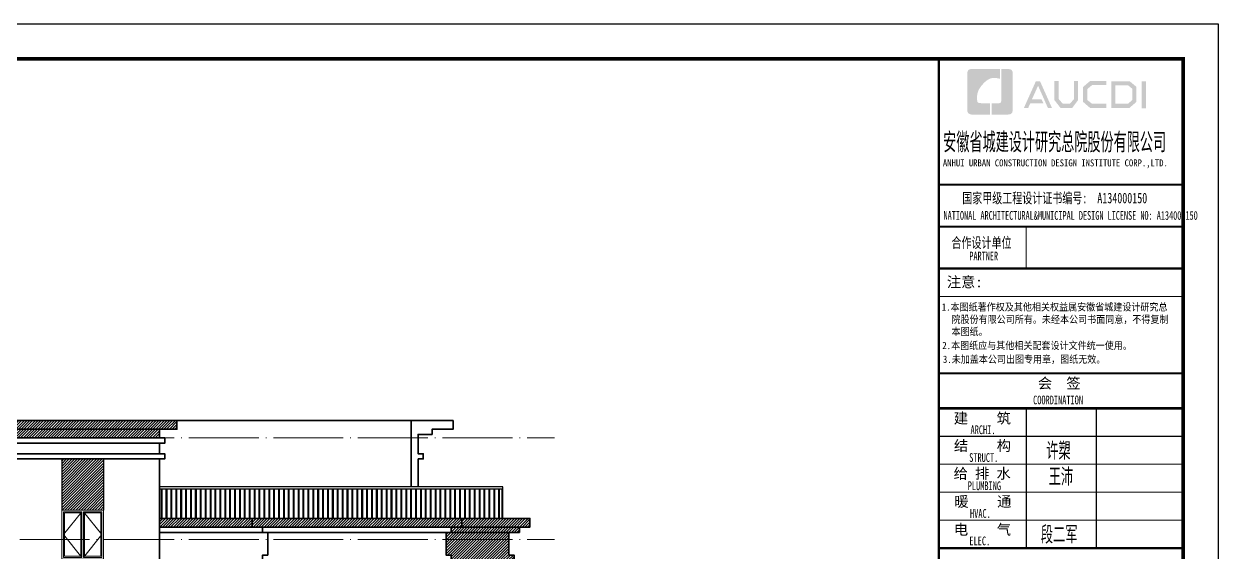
# Model space of a CAD drawing. Extents: x 27938 to 983267, y -209821 to 1628073.
# Drawn here: x 717435 to 751614, y 69075 to 84190 of the extents above; entities that cross this region are included whole.
import ezdxf

# ---------------------------------------------------------------- set-up
doc = ezdxf.new("R2010")
doc.units = 0
doc.header["$LTSCALE"] = 1000
doc.header["$MEASUREMENT"] = 0
doc.linetypes.add('DOTE', pattern=[2.42, 2, -0.2, 0.02, -0.2])
for name, color, linetype in [('3-剖面填充（细）', 250, 'Continuous'), ('Stair-栏杆', 142, 'Continuous'), ('图框', 140, 'Continuous'), ('图签文字', 147, 'Continuous')]:
    doc.layers.add(name, color=color, linetype=linetype)
for name, color, linetype, lineweight in [('DOTE', 19, 'DOTE', 9), ('WINDOW', 144, 'Continuous', 15), ('立面-中轮廓线', 213, 'Continuous', 35), ('立面-普通轮廓', 7, 'Continuous', 18), ('立面-窗开启线', 250, 'Continuous', 13)]:
    doc.layers.add(name, color=color, linetype=linetype, lineweight=lineweight)
doc.layers.add('yichutu', color=7, linetype='Continuous', true_color=0xffffff, plot=False)
doc.styles.add('HT', font='')
doc.styles.add('建筑图签-1', font='', dxfattribs={"width": 0.7})
doc.styles.add('建筑图签-2', font='TXT.shx', dxfattribs={"width": 0.5, "bigfont": 'HZTXT.shx'})
doc.styles.get('HT').set_extended_font_data('SimHei')
doc.styles.get('建筑图签-1').set_extended_font_data('SimHei')

# ---------------------------------------------------------------- blocks, each defined once
blk = doc.blocks.new('A$C1B273453')
at = {"layer": 'WINDOW'}
for points in [[(50, 1350), (575, 1350), (575, 50), (50, 50)], [(1150, 1350), (625, 1350), (625, 50), (1150, 50)]]:
    blk.add_lwpolyline(points, close=True, dxfattribs=at)
at = {"layer": 'WINDOW', "color": 250}
for points in [[(80, 1320), (545, 1320), (545, 80), (80, 80)], [(1120, 1320), (655, 1320), (655, 80), (1120, 80)]]:
    blk.add_lwpolyline(points, close=True, dxfattribs=at)
at = {"layer": '立面-普通轮廓'}
blk.add_lwpolyline([(1200, 1400), (0, 1400), (0, 0), (1200, 0)], close=True, dxfattribs=at)
at = {"layer": '立面-窗开启线', "color": 251, "ltscale": 0.5, "true_color": 0x636466}
for points in [[(575, 1350), (50, 700), (575, 50)], [(625, 1350), (1150, 700), (625, 50)]]:
    blk.add_lwpolyline(points, dxfattribs=at)
blk = doc.blocks.new('院标1')
h = blk.add_hatch(color=150)
h.dxf.hatch_style = 1
h.set_gradient(color1=(33, 113, 253), color2=(33, 113, 253), tint=1, name='INVCURVED')
edge = h.paths.add_edge_path()
edge.add_spline(control_points=[(116373, 648379), (116379, 648379), (116382, 648379), (116391, 648379), (116391, 648379), (116391, 648379), (116616, 648379), (116616, 648379), (116616, 648379), (116616, 648379), (116616, 648054), (116616, 648054), (116616, 648054), (116616, 648054), (116108, 648054), (116108, 648054), (116108, 648054), (116028, 648054), (115963, 648111), (115963, 648199), (115963, 648199), (115963, 648199), (115963, 649215), (115963, 649215), (115963, 649215), (115963, 649295), (116018, 649360), (116108, 649360), (116108, 649360), (116108, 649360), (116897, 649360), (116897, 649360), (116897, 649360), (116897, 649360), (116897, 649080), (116897, 649080), (116897, 649080), (116897, 649080), (116566, 649140), (116356, 648859), (116356, 648859), (116245, 648719), (116240, 648545), (116247, 648466), (116247, 648466), (116254, 648386), (116247, 648466), (116247, 648466), (116247, 648466), (116247, 648466), (116258, 648374), (116373, 648379)], knot_values=[0, 0, 0, 0, 0.071429, 0.071429, 0.071429, 0.107143, 0.142857, 0.142857, 0.142857, 0.178571, 0.214286, 0.214286, 0.214286, 0.25, 0.285714, 0.285714, 0.285714, 0.321429, 0.357143, 0.357143, 0.357143, 0.392857, 0.428571, 0.428571, 0.428571, 0.464286, 0.5, 0.5, 0.5, 0.535714, 0.571429, 0.571429, 0.571429, 0.607143, 0.642857, 0.642857, 0.642857, 0.678571, 0.714286, 0.714286, 0.714286, 0.75, 0.785714, 0.785714, 0.785714, 0.821429, 0.857143, 0.857143, 0.857143, 0.928571, 1, 1, 1, 1], degree=3, periodic=0)
h = blk.add_hatch(color=150)
h.dxf.hatch_style = 1
h.set_gradient(color1=(33, 113, 253), color2=(33, 113, 253), tint=1, name='INVCURVED')
edge = h.paths.add_edge_path()
edge.add_spline(control_points=[(117268, 649215), (117268, 649215), (117268, 648199), (117268, 648199), (117268, 648199), (117268, 648114), (117212, 648054), (117123, 648054), (117123, 648054), (117123, 648054), (116663, 648054), (116663, 648054), (116663, 648054), (116663, 648054), (116663, 648379), (116663, 648379), (116663, 648379), (116663, 648379), (116865, 648379), (116865, 648379), (116865, 648379), (116907, 648379), (116941, 648413), (116941, 648455), (116941, 648455), (116941, 648455), (116941, 649360), (116941, 649360), (116941, 649360), (116941, 649360), (117123, 649360), (117123, 649360), (117123, 649360), (117204, 649360), (117268, 649306), (117268, 649215)], knot_values=[0, 0, 0, 0, 0.1, 0.1, 0.1, 0.15, 0.2, 0.2, 0.2, 0.25, 0.3, 0.3, 0.3, 0.35, 0.4, 0.4, 0.4, 0.45, 0.5, 0.5, 0.5, 0.55, 0.6, 0.6, 0.6, 0.65, 0.7, 0.7, 0.7, 0.75, 0.8, 0.8, 0.8, 0.9, 1, 1, 1, 1], degree=3, periodic=0)
blk = doc.blocks.new('TK')
at = {"layer": '图框'}
h = blk.add_hatch(color=256, dxfattribs=at)
h.paths.add_polyline_path([(547288, 547072), (547414, 547072), (547414, 546302), (547288, 546302)])
h.paths.add_polyline_path([(546536, 546956), (546536, 546430), (546896, 546430), (547020, 546536), (547020, 546855), (546900, 546956)], flags=16)
h.paths.add_polyline_path([(546418, 547074), (546418, 546311), (546940, 546311), (547138, 546482), (547138, 546910), (546943, 547074)])
h.paths.add_polyline_path([(546275, 547077), (546275, 546962), (545868, 546962), (545735, 546851), (545735, 546531), (545868, 546429), (546277, 546429), (546277, 546307), (545813, 546307), (545611, 546481), (545611, 546910), (545809, 547077)])
h.paths.add_polyline_path([(544792, 547075), (544912, 547075), (544912, 546565), (545026, 546433), (545237, 546433), (545351, 546565), (545351, 547075), (545465, 547075), (545465, 546528), (545301, 546311), (544963, 546311), (544792, 546530)])
h.paths.add_polyline_path([(544260, 547074), (544377, 547074), (544719, 546310), (544603, 546310), (544322, 546944), (544147, 546556), (544418, 546556), (544479, 546440), (544098, 546440), (544039, 546308), (543916, 546308)])
for p, q in [((541480, 544114), (548480, 544114)), ((541480, 544114), (548480, 544114)), ((541480, 542914), (548480, 542914))]:
    blk.add_line(p, q, dxfattribs=at)
blk.add_lwpolyline([(465375, 548714), (549475, 548714), (549475, 489314), (465375, 489314)], close=True, dxfattribs=at)
blk.add_lwpolyline([(465375, 548714), (549475, 548714), (549475, 489314), (465375, 489314)], close=True, dxfattribs=at)
at = {"layer": '图框', "const_width": 100}
blk.add_lwpolyline([(548475, 490314), (548475, 547714), (467875, 547714), (467875, 490314)], close=True, dxfattribs=at)
at = {"layer": '图框'}
for points, const_width in [([(541480, 490314), (541480, 547714)], 70), ([(541480, 544114), (548480, 544114)], 60), ([(541480, 542914), (548480, 542914)], 60), ([(541480, 542914), (548480, 542914)], 60), ([(543980, 542914), (543980, 541714)], 35), ([(541480, 541714), (548480, 541714)], 60), ([(541480, 541714), (548480, 541714)], 60), ([(541480, 540913), (548480, 540913)], 35), ([(541488, 538714), (548488, 538714)], 60), ([(541488, 537714), (548488, 537714)], 70), ([(541488, 537714), (548488, 537714)], 70), ([(543988, 537714), (543988, 533714)], 35), ([(545988, 537714), (545988, 533714)], 35), ([(541488, 536914), (548488, 536914)], 35), ([(541488, 536114), (548488, 536114)], 35), ([(541488, 535314), (548488, 535314)], 35), ([(541488, 534514), (548488, 534514)], 35), ([(541488, 533714), (548488, 533714)], 70)]:
    blk.add_lwpolyline(points, dxfattribs=dict(at, const_width=const_width))
blk.add_blockref('院标1', (426331, -101935))
for s, height, style, width, p in [('ANHUI URBAN CONSTRUCTION DESIGN INSTITUTE CORP.,LTD.', 200, '建筑图签-1', 0.91, (541598, 544636)), ('NATIONAL ARCHITECTURAL&MUNICIPAL DESIGN LICENSE NO: A134000150', 250, '建筑图签-1', 0.6, (541617, 543108)), ('PARTNER', 250, '建筑图签-1', 0.6, (542355, 541947)), ('1.本图纸著作权及其他相关权益属安徽省城建设计研究总', 210, 'HT', 0.88, (541566, 540507)), ('院股份有限公司所有。未经本公司书面同意，不得复制', 210, 'HT', 0.88, (541845, 540153)), ('本图纸。', 210, 'HT', 0.88, (541845, 539803)), (' 2.本图纸应与其他相关配套设计文件统一使用。 ', 210, 'HT', 0.88, (541455, 539406)), ('3.未加盖本公司出图专用章，图纸无效。', 210, 'HT', 0.88, (541598, 539011)), ('COORDINATION', 250, '建筑图签-1', 0.7, (544180, 537827)), ('ARCHI.', 250, '建筑图签-1', 0.7, (542389, 536975)), ('STRUCT.', 250, '建筑图签-1', 0.7, (542350, 536179)), ('PLUMBING', 250, '建筑图签-1', 0.7, (542309, 535372)), ('HVAC.', 250, '建筑图签-1', 0.7, (542374, 534579)), ('ELEC.', 250, '建筑图签-1', 0.7, (542358, 533794))]:
    blk.add_text(s, height=height, dxfattribs=dict(at, style=style, width=width)).set_placement(p)
at = {"layer": '图签文字', "color": 7, "style": '建筑图签-1'}
for s, height, width, p in [('安徽省城建设计研究总院股份有限公司', 500, 0.55, (541608, 545091)), ('国家甲级工程设计证书编号:  A134000150', 300, 0.7, (542152, 543581)), ('合作设计单位', 300, 0.7, (541845, 542304))]:
    blk.add_text(s, height=height, dxfattribs=dict(at, width=width)).set_placement(p)
for s, p in [('注意:', (541711, 541177)), ('会  签', (544315, 538281)), ('建    筑', (541910, 537280)), ('结    构', (541914, 536493)), ('给 排 水', (541905, 535699)), ('暖    通', (541923, 534896)), ('电    气', (541913, 534096))]:
    blk.add_text(s, height=300, dxfattribs=at).set_placement(p)
at = {"layer": '图签文字', "color": 1, "style": '建筑图签-2', "width": 0.7}
for s, p in [('许槊', (544555, 536242)), ('王沛', (544626, 535501)), ('段二军', (544401, 533845))]:
    blk.add_text(s, height=500, dxfattribs=at).set_placement(p)
blk = doc.blocks.new('yct-841-594-84100-59399.9999999999-100-1000.0')
at = {"layer": 'yichutu', "color": 7, "true_color": 0xffffff}
blk.add_lwpolyline([(0, 0), (0, 59400), (84100, 59400), (84100, 0)], close=True, dxfattribs=at)

msp = doc.modelspace()

# ---------------------------------------------------------------- hatches: boundary and pattern name
at = {"layer": '3-剖面填充（细）'}
h = msp.add_hatch(dxfattribs=at)
h.set_pattern_fill('ANSI31', color=256, scale=35)
h.set_pattern_definition([(45, (269250.03, 26564.28), (-39.2886205, 39.2886205), [])])
h.paths.add_polyline_path([(721316.6, 72340.3), (716716.6, 72340.3), (716716.6, 72590.3), (716216.6, 72590.3), (716216.6, 72840.3), (721816.6, 72840.3), (721816.6, 72590.3), (721316.6, 72590.3)])
h = msp.add_hatch(dxfattribs=at)
h.set_pattern_fill('ANSI31', color=256, scale=35)
h.set_pattern_definition([(45, (197730.61, 36187.31), (-39.2886205, 39.2886205), [])])
h.paths.add_polyline_path([(718516.4, 70275.3), (719716.8, 70275.3), (719717.4, 71740.3), (718517, 71740.3)])
h = msp.add_hatch(dxfattribs=at)
h.set_pattern_fill('ANSI31', color=256, scale=35)
h.set_pattern_definition([(45, (259150.035, 23764.28), (-39.2886205, 39.2886205), [])])
h.paths.add_polyline_path([(721316.6, 70040.3), (721316.6, 69790.3), (721316.6, 69790.3)])
h.paths.add_polyline_path([(721316.6, 69790.3), (729666.6, 69790.3), (729666.6, 69640.3), (729516.6, 69640.3), (729516.6, 68990.3), (729666.6, 68990.3), (729666.6, 68840.3), (731466.6, 68840.3), (731466.6, 68990.3), (731316.6, 68990.3), (731316.6, 69640.3), (731616.6, 69640.3), (731616.6, 69790.3), (731916.6, 69790.3), (731916.6, 70040.3), (721316.6, 70040.3)])

# ---------------------------------------------------------------- linework, layer by layer
for p, q in [((718516.6, 71740.3), (718516.6, 70275.3)), ((719716.6, 71740.3), (719716.6, 70275.3))]:
    msp.add_line(p, q, dxfattribs=at)
at = {"layer": 'DOTE', "linetype": 'DOTE'}
for p, q in [((681016.6, 72340.3), (732616.6, 72340.3)), ((681016.6, 69440.3), (732616.6, 69440.3)), ((681016.6, 69440.3), (732616.6, 69440.3))]:
    msp.add_line(p, q, dxfattribs=at)
at = {"layer": 'Stair-栏杆'}
for p, q in [((731146.6, 70940.3), (721316.6, 70940.3)), ((731146.6, 70880.3), (721316.6, 70880.3))]:
    msp.add_line(p, q, dxfattribs=at)
for points in [[(721361.6, 70880.3), (721361.6, 70040.3)], [(721391.6, 70040.3), (721391.6, 70880.3)], [(721501.6, 70880.3), (721501.6, 70040.3)], [(721531.6, 70040.3), (721531.6, 70880.3)], [(721641.6, 70880.3), (721641.6, 70040.3)], [(721671.6, 70040.3), (721671.6, 70880.3)], [(721781.6, 70880.3), (721781.6, 70040.3)], [(721811.6, 70040.3), (721811.6, 70880.3)], [(721921.6, 70880.3), (721921.6, 70040.3)], [(721951.6, 70040.3), (721951.6, 70880.3)], [(722061.6, 70880.3), (722061.6, 70040.3)], [(722091.6, 70040.3), (722091.6, 70880.3)], [(722201.6, 70880.3), (722201.6, 70040.3)], [(722231.6, 70040.3), (722231.6, 70880.3)], [(722341.6, 70880.3), (722341.6, 70040.3)], [(722371.6, 70040.3), (722371.6, 70880.3)], [(722481.6, 70880.3), (722481.6, 70040.3)], [(722511.6, 70040.3), (722511.6, 70880.3)], [(722621.6, 70880.3), (722621.6, 70040.3)], [(722651.6, 70040.3), (722651.6, 70880.3)], [(722761.6, 70880.3), (722761.6, 70040.3)], [(722791.6, 70040.3), (722791.6, 70880.3)], [(722901.6, 70880.3), (722901.6, 70040.3)], [(722931.6, 70040.3), (722931.6, 70880.3)], [(723041.6, 70880.3), (723041.6, 70040.3)], [(723071.6, 70040.3), (723071.6, 70880.3)], [(723181.6, 70880.3), (723181.6, 70040.3)], [(723211.6, 70040.3), (723211.6, 70880.3)], [(723321.6, 70880.3), (723321.6, 70040.3)], [(723351.6, 70040.3), (723351.6, 70880.3)], [(723461.6, 70880.3), (723461.6, 70040.3)], [(723491.6, 70040.3), (723491.6, 70880.3)], [(723601.6, 70880.3), (723601.6, 70040.3)], [(723631.6, 70040.3), (723631.6, 70880.3)], [(723741.6, 70880.3), (723741.6, 70040.3)], [(723771.6, 70040.3), (723771.6, 70880.3)], [(723881.6, 70880.3), (723881.6, 70040.3)], [(723911.6, 70040.3), (723911.6, 70880.3)], [(724021.6, 70880.3), (724021.6, 70040.3)], [(724051.6, 70040.3), (724051.6, 70880.3)], [(724161.6, 70880.3), (724161.6, 70040.3)], [(724191.6, 70040.3), (724191.6, 70880.3)], [(724301.6, 70880.3), (724301.6, 70040.3)], [(724331.6, 70040.3), (724331.6, 70880.3)], [(724441.6, 70880.3), (724441.6, 70040.3)], [(724471.6, 70040.3), (724471.6, 70880.3)], [(724581.6, 70880.3), (724581.6, 70040.3)], [(724611.6, 70040.3), (724611.6, 70880.3)], [(724721.6, 70880.3), (724721.6, 70040.3)], [(724751.6, 70040.3), (724751.6, 70880.3)], [(724861.6, 70880.3), (724861.6, 70040.3)], [(724891.6, 70040.3), (724891.6, 70880.3)], [(725001.6, 70880.3), (725001.6, 70040.3)], [(725031.6, 70040.3), (725031.6, 70880.3)], [(725141.6, 70880.3), (725141.6, 70040.3)], [(725171.6, 70040.3), (725171.6, 70880.3)], [(725281.6, 70880.3), (725281.6, 70040.3)], [(725311.6, 70040.3), (725311.6, 70880.3)], [(725421.6, 70880.3), (725421.6, 70040.3)], [(725451.6, 70040.3), (725451.6, 70880.3)], [(725561.6, 70880.3), (725561.6, 70040.3)], [(725591.6, 70040.3), (725591.6, 70880.3)], [(725701.6, 70880.3), (725701.6, 70040.3)], [(725731.6, 70040.3), (725731.6, 70880.3)], [(725841.6, 70880.3), (725841.6, 70040.3)], [(725871.6, 70040.3), (725871.6, 70880.3)], [(725981.6, 70880.3), (725981.6, 70040.3)], [(726011.6, 70040.3), (726011.6, 70880.3)], [(726121.6, 70880.3), (726121.6, 70040.3)], [(726151.6, 70040.3), (726151.6, 70880.3)], [(726261.6, 70880.3), (726261.6, 70040.3)], [(726291.6, 70040.3), (726291.6, 70880.3)], [(726401.6, 70880.3), (726401.6, 70040.3)], [(726431.6, 70040.3), (726431.6, 70880.3)], [(726541.6, 70880.3), (726541.6, 70040.3)], [(726571.6, 70040.3), (726571.6, 70880.3)], [(726681.6, 70880.3), (726681.6, 70040.3)], [(726711.6, 70040.3), (726711.6, 70880.3)], [(726821.6, 70880.3), (726821.6, 70040.3)], [(726851.6, 70040.3), (726851.6, 70880.3)], [(726961.6, 70880.3), (726961.6, 70040.3)], [(726991.6, 70040.3), (726991.6, 70880.3)], [(727101.6, 70880.3), (727101.6, 70040.3)], [(727131.6, 70040.3), (727131.6, 70880.3)], [(727241.6, 70880.3), (727241.6, 70040.3)], [(727271.6, 70040.3), (727271.6, 70880.3)], [(727381.6, 70880.3), (727381.6, 70040.3)], [(727411.6, 70040.3), (727411.6, 70880.3)], [(727521.6, 70880.3), (727521.6, 70040.3)], [(727551.6, 70040.3), (727551.6, 70880.3)], [(727661.6, 70880.3), (727661.6, 70040.3)], [(727691.6, 70040.3), (727691.6, 70880.3)], [(727801.6, 70880.3), (727801.6, 70040.3)], [(727831.6, 70040.3), (727831.6, 70880.3)], [(727941.6, 70880.3), (727941.6, 70040.3)], [(727971.6, 70040.3), (727971.6, 70880.3)], [(728081.6, 70880.3), (728081.6, 70040.3)], [(728111.6, 70040.3), (728111.6, 70880.3)], [(728221.6, 70880.3), (728221.6, 70040.3)], [(728251.6, 70040.3), (728251.6, 70880.3)], [(728361.6, 70880.3), (728361.6, 70040.3)], [(728391.6, 70040.3), (728391.6, 70880.3)], [(728501.6, 70880.3), (728501.6, 70040.3)], [(728531.6, 70040.3), (728531.6, 70880.3)], [(728641.6, 70880.3), (728641.6, 70040.3)], [(728671.6, 70040.3), (728671.6, 70880.3)], [(728781.6, 70880.3), (728781.6, 70040.3)], [(728811.6, 70040.3), (728811.6, 70880.3)], [(728921.6, 70880.3), (728921.6, 70040.3)], [(728951.6, 70040.3), (728951.6, 70880.3)], [(729061.6, 70880.3), (729061.6, 70040.3)], [(729091.6, 70040.3), (729091.6, 70880.3)], [(729201.6, 70880.3), (729201.6, 70040.3)], [(729231.6, 70040.3), (729231.6, 70880.3)], [(729341.6, 70880.3), (729341.6, 70040.3)], [(729371.6, 70040.3), (729371.6, 70880.3)], [(729481.6, 70880.3), (729481.6, 70040.3)], [(729511.6, 70040.3), (729511.6, 70880.3)], [(729621.6, 70880.3), (729621.6, 70040.3)], [(729651.6, 70040.3), (729651.6, 70880.3)], [(729761.6, 70880.3), (729761.6, 70040.3)], [(729791.6, 70040.3), (729791.6, 70880.3)], [(729901.6, 70880.3), (729901.6, 70040.3)], [(729931.6, 70040.3), (729931.6, 70880.3)], [(730041.6, 70880.3), (730041.6, 70040.3)], [(730071.6, 70040.3), (730071.6, 70880.3)], [(730181.6, 70880.3), (730181.6, 70040.3)], [(730211.6, 70040.3), (730211.6, 70880.3)], [(730321.6, 70880.3), (730321.6, 70040.3)], [(730351.6, 70040.3), (730351.6, 70880.3)], [(730461.6, 70880.3), (730461.6, 70040.3)], [(730491.6, 70040.3), (730491.6, 70880.3)], [(730601.6, 70880.3), (730601.6, 70040.3)], [(730631.6, 70040.3), (730631.6, 70880.3)], [(730741.6, 70880.3), (730741.6, 70040.3)], [(730771.6, 70040.3), (730771.6, 70880.3)], [(730881.6, 70880.3), (730881.6, 70040.3)], [(730911.6, 70040.3), (730911.6, 70880.3)], [(731021.6, 70880.3), (731021.6, 70040.3)], [(731051.6, 70040.3), (731051.6, 70880.3)], [(731116.6, 70880.3), (731116.6, 70040.3)], [(731146.6, 70040.3), (731146.6, 70940.3)]]:
    msp.add_lwpolyline(points, dxfattribs=at)
at = {"layer": '立面-中轮廓线', "color": 2}
for p, q in [((721316.6, 72840.3), (716716.6, 72840.3)), ((721316.6, 72590.3), (716716.6, 72590.3)), ((721316.6, 72340.3), (716716.6, 72340.3)), ((721316.6, 72190.3), (716716.6, 72190.3)), ((721316.6, 71890.3), (716716.6, 71890.3)), ((721316.6, 71740.3), (716716.6, 71740.3)), ((731316.6, 70040.3), (721316.6, 70040.3)), ((731616.6, 69790.3), (721316.6, 69790.3)), ((731316.6, 69640.3), (721316.6, 69640.3))]:
    msp.add_line(p, q, dxfattribs=at)
at = {"layer": '立面-中轮廓线', "color": 251, "true_color": 0x636466}
for p, q in [((728716.6, 72840.3), (721816.6, 72840.3)), ((728516.6, 70940.3), (728516.6, 72840.3)), ((728716.6, 70940.3), (728716.6, 71740.3))]:
    msp.add_line(p, q, dxfattribs=at)
at = {"layer": '立面-中轮廓线'}
for q in [(721316.6, 71740.3), (721316.6, 66540.3), (721316.6, 66540.3)]:
    msp.add_line((721316.6, 69440.3), q, dxfattribs=at)
at = {"layer": '立面-中轮廓线', "color": 2}
for points in [[(721316.6, 72840.3), (721816.6, 72840.3), (721816.6, 72590.3), (721316.6, 72590.3), (721316.6, 72340.3), (721466.6, 72340.3), (721466.6, 72190.3), (721316.6, 72190.3), (721316.6, 71890.3), (721466.6, 71890.3), (721466.6, 71740.3), (721316.6, 71740.3)], [(724416.6, 70040.3), (723966.6, 70040.3), (723966.6, 69790.3), (724266.6, 69790.3), (724266.6, 69640.3), (724416.6, 69640.3), (724416.6, 68990.3), (724266.6, 68990.3), (724266.6, 68840.3), (724416.6, 68840.3)], [(729516.6, 70040.3), (729966.6, 70040.3), (729966.6, 69790.3), (729666.6, 69790.3), (729666.6, 69640.3), (729516.6, 69640.3), (729516.6, 68990.3), (729666.6, 68990.3), (729666.6, 68840.3), (729516.6, 68840.3)], [(731316.6, 70040.3), (731916.6, 70040.3), (731916.6, 69790.3), (731616.6, 69790.3), (731616.6, 69640.3), (731316.6, 69640.3), (731316.6, 68990.3), (731466.6, 68990.3), (731466.6, 68840.3), (731316.6, 68840.3)]]:
    msp.add_lwpolyline(points, dxfattribs=at)
at = {"layer": '立面-中轮廓线', "color": 251, "true_color": 0x636466}
msp.add_lwpolyline([(728716.6, 72840.3), (729716.6, 72840.3), (729716.6, 72590.3), (729116.6, 72590.3), (729116.6, 72440.3), (728716.6, 72440.3), (728716.6, 71890.3), (728866.6, 71890.3), (728866.6, 71740.3), (728716.6, 71740.3)], dxfattribs=at)

# ---------------------------------------------------------------- block references
for name, p in [('TK', (202139.1, -464523.6)), ('A$C1B273453', (718516.6, 68875.3))]:
    msp.add_blockref(name, p)
at = {"layer": 'yichutu'}
msp.add_blockref('yct-841-594-84100-59399.9999999999-100-1000.0', (667514.1, 24790.1), dxfattribs=at)

doc.saveas('drawing.dxf')
